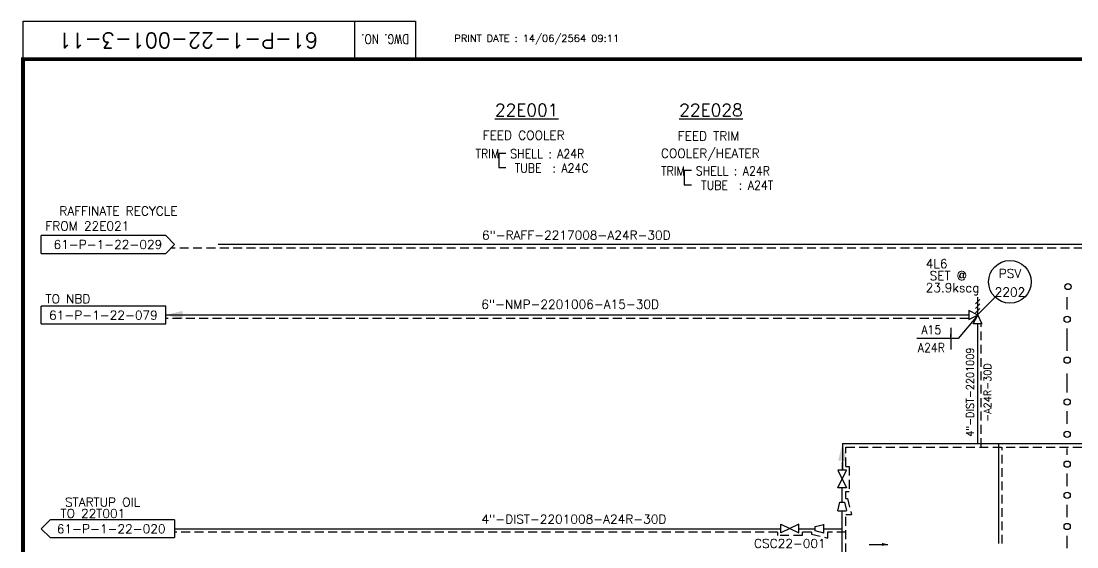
# Model space of a CAD drawing. Header units: millimetres. Extents: x 970 to 1838, y -23 to 597.
# Drawn here: x 970.1 to 1266.7, y 448.9 to 596.6 of the extents above; entities that cross this region are included whole.
import ezdxf
from ezdxf.enums import TextEntityAlignment as Align

# ---------------------------------------------------------------- set-up
doc = ezdxf.new("R2010")
doc.units = ezdxf.units.MM
doc.linetypes.add('HIDDEN', pattern=[0.375, 0.25, -0.125])
doc.linetypes.add('SOLID', pattern=[0])
for name, color, linetype in [('1', 7, 'Continuous'), ('2', 7, 'Continuous'), ('31', 7, 'Continuous'), ('DWGLMT', 6, 'Continuous')]:
    doc.layers.add(name, color=color, linetype=linetype)
doc.layers.add('ZC-CARTOUCHE', color=7, linetype='Continuous', lineweight=25)
doc.styles.add('ROMANS', font='romans')
doc.styles.add('ROMSIM', font='simplex.shx', dxfattribs={"height": 0.1})
doc.styles.add('S2', font='SIMPLEX', dxfattribs={"width": 0.8})
doc.styles.get("Standard").update_dxf_attribs({"font": 'romans.shx'})

# ---------------------------------------------------------------- blocks, each defined once
blk = doc.blocks.new('W1')
at = {"color": 7, "linetype": 'HIDDEN'}
blk.add_solid([(-1.2, -4.8), (0, 0), (1.2, -4.8)], dxfattribs=at)

msp = doc.modelspace()

# ---------------------------------------------------------------- linework, layer by layer
for p, q in [((1104.26, 559.43), (1104.26, 555.43)), ((1106.26, 559.43), (1104.26, 559.43)), ((1104.26, 555.43), (1106.26, 555.43)), ((1158.39, 554.62), (1156.39, 554.62)), ((1156.39, 554.62), (1156.39, 550.62)), ((1156.39, 550.62), (1158.39, 550.62)), ((1010.69, 536.33), (975.69, 536.33)), ((975.69, 531.33), (975.69, 536.33)), ((1013.19, 533.83), (1010.69, 536.33)), ((975.69, 531.33), (1010.69, 531.33)), ((1010.69, 531.33), (1013.19, 533.83)), ((1507.38, 533.83), (1025.45, 533.83)), ((1239.45, 518.38), (1238.2, 517.13)), ((1239.45, 517.13), (1238.2, 515.88)), ((1238.83, 514.01), (1238.83, 519.01)), ((1238.83, 514.01), (1233.33, 507.41)), ((1238.83, 514.01), (1236.33, 515.26)), ((1237.58, 511.51), (1238.83, 514.01)), ((1239.45, 515.88), (1238.2, 514.63)), ((1233.33, 507.41), (1221.78, 507.41)), ((1199.51, 465.46), (1202.01, 470.46)), ((1202.01, 470.46), (1199.51, 470.46)), ((1199.51, 470.46), (1202.01, 465.46)), ((1202.01, 465.46), (1199.51, 465.46)), ((978.19, 456.46), (975.69, 453.96)), ((975.69, 453.96), (978.19, 451.46)), ((1013.19, 456.46), (978.19, 456.46)), ((1013.19, 456.46), (1013.19, 451.46)), ((978.19, 451.46), (1013.19, 451.46))]:
    msp.add_line(p, q)
at = {"linetype": 'HIDDEN', "ltscale": 10}
for p, q in [((1508.38, 532.83), (1012.19, 532.83)), ((1236.33, 515.26), (1236.33, 512.76)), ((1236.33, 512.76), (1238.83, 514.01)), ((1238.83, 514.01), (1240.08, 511.51)), ((1231.32, 510.4), (1231.32, 504.29)), ((1240.08, 511.51), (1237.58, 511.51)), ((1201.82, 471.46), (1202.76, 471.46)), ((1202.76, 471.46), (1202.76, 464.47)), ((1201.76, 464.47), (1202.76, 464.47)), ((1182.57, 452.96), (1182.57, 452.03)), ((1189.56, 452.03), (1182.57, 452.03)), ((1189.56, 452.96), (1189.56, 452.03))]:
    msp.add_line(p, q, dxfattribs=at)
at = {"color": 7}
for p, q in [((1010.69, 516.51), (975.69, 516.51)), ((975.69, 511.51), (975.69, 516.51)), ((1010.69, 511.51), (1010.69, 516.51)), ((975.69, 511.51), (1010.69, 511.51)), ((1244.74, 449.77), (1244.74, 477.92)), ((1199.51, 458.97), (1200.14, 461.47)), ((1200.14, 461.47), (1201.39, 461.47)), ((1193.13, 453.34), (1193.13, 454.59)), ((1195.63, 452.71), (1193.13, 453.34))]:
    msp.add_line(p, q, dxfattribs=at)
at = {"color": 7, "linetype": 'SOLID'}
msp.add_line((1236.33, 514.01), (1010.69, 514.01), dxfattribs=at)
at = {"color": 7, "linetype": 'HIDDEN', "ltscale": 10}
for p, q in [((1236.33, 513.01), (1010.69, 513.01)), ((1245.74, 449.77), (1245.74, 476.92)), ((1201.39, 461.47), (1202.01, 458.97)), ((1201.76, 462.45), (1202.25, 462.45)), ((1202.25, 462.45), (1203.38, 457.95)), ((1199.51, 458.97), (1202.01, 458.97)), ((1201.76, 457.95), (1203.38, 457.95)), ((1193.13, 454.59), (1195.63, 455.21)), ((1195.63, 452.71), (1195.63, 455.21)), ((1182.57, 452.96), (1013.19, 452.96)), ((1192.13, 452.96), (1189.61, 452.96)), ((1192.13, 452.96), (1192.13, 452.47)), ((1192.13, 452.47), (1196.63, 451.35)), ((1196.63, 452.96), (1196.63, 451.35)), ((1201.76, 452.96), (1196.63, 452.96))]:
    msp.add_line(p, q, dxfattribs=at)
at = {"linetype": 'SOLID'}
msp.add_line((1013.19, 453.96), (1183.56, 453.96), dxfattribs=at)
at = {"linetype": 'Continuous'}
for p, q in [((1183.56, 455.28), (1188.56, 452.78)), ((1188.56, 455.28), (1183.56, 452.78)), ((1183.56, 452.78), (1183.56, 455.28)), ((1188.56, 452.78), (1188.56, 455.28))]:
    msp.add_line(p, q, dxfattribs=at)
at = {"color": 6, "const_width": 1.07}
msp.add_lwpolyline([(970.59, 585.9), (1832.75, 585.9), (1832.75, -11.72), (970.59, -11.72), (970.59, 585.9)], dxfattribs=at)
for points in [[(1231.32, 507.41), (1231.32, 508.62)], [(1231.32, 507.41), (1231.32, 506.2)]]:
    msp.add_lwpolyline(points)
msp.add_circle((1247.9, 523.34), 6)
at = {"layer": '1', "color": 7}
for p, q in [((1238.77, 514.05), (1243.74, 519.02)), ((1200.82, 470.46), (1200.83, 472.7)), ((1200.76, 461.47), (1200.76, 465.46)), ((1200.76, 447.28), (1200.76, 458.97))]:
    msp.add_line(p, q, dxfattribs=at)
at = {"layer": '1', "color": 7, "linetype": 'SOLID'}
for p, q in [((1238.83, 477.92), (1238.83, 511.51)), ((1200.83, 477.92), (1200.82, 470.46)), ((1200.83, 477.92), (1499.34, 477.92)), ((1188.56, 453.96), (1193.13, 453.96)), ((1195.63, 453.96), (1200.76, 453.96))]:
    msp.add_line(p, q, dxfattribs=at)
at = {"layer": '1', "color": 7, "linetype": 'HIDDEN', "ltscale": 10}
for p, q in [((1239.83, 476.92), (1239.83, 511.51)), ((1201.82, 476.92), (1500.31, 476.92)), ((1201.82, 471.46), (1201.82, 476.92)), ((1201.76, 462.45), (1201.76, 464.47)), ((1201.76, 447.28), (1201.76, 457.95))]:
    msp.add_line(p, q, dxfattribs=at)
at = {"layer": '1'}
msp.add_line((1208.38, 449.56), (1213.63, 449.56), dxfattribs=at)
at = {"layer": '31', "color": 7}
for p, q in [((1263.98, 515.58), (1263.98, 519.08)), ((1263.98, 503.95), (1263.98, 510.21)), ((1263.98, 492.22), (1263.98, 497.61)), ((1263.98, 483.47), (1263.98, 486.97)), ((1263.98, 474.72), (1263.98, 476.47)), ((1263.98, 465.97), (1263.98, 469.47)), ((1263.98, 457.22), (1263.98, 460.72)), ((1263.98, 448.47), (1263.98, 451.97))]:
    msp.add_line(p, q, dxfattribs=at)
for centre in [(1264.18, 522.02), (1263.98, 512.83), (1263.98, 501.33), (1263.98, 489.6), (1263.98, 480.52), (1263.98, 472.1), (1263.98, 463.35), (1263.98, 454.6)]:
    msp.add_circle(centre, 0.875, dxfattribs=at)
at = {"layer": 'DWGLMT'}
for p, q in [((970.59, 596.61), (1063.77, 596.61)), ((970.59, 585.9), (970.59, 596.61)), ((1063.77, 596.61), (1080.91, 596.61)), ((1063.77, 596.61), (1063.77, 585.9)), ((1080.91, 596.61), (1080.91, 585.9))]:
    msp.add_line(p, q, dxfattribs=at)

# ---------------------------------------------------------------- block references
at = {"rotation": 90}
msp.add_blockref('W1', (1010.69, 514.01), dxfattribs=at)
at = {"linetype": 'HIDDEN', "ltscale": 10}
msp.add_blockref('W1', (1200.83, 477.92), dxfattribs=at)
at = {"xscale": 0.3500000000000227, "yscale": 0.3500000000000227, "zscale": 0.3500000000000227, "rotation": 270}
msp.add_blockref('W1', (1213.63, 449.56), dxfattribs=at)

# ---------------------------------------------------------------- texts
for s, p in [('FEED COOLER', (1099.75, 563.28)), ('FEED TRIM', (1154.55, 563.08)), ('COOLER/HEATER', (1149.82, 558.2))]:
    msp.add_text(s, height=2.5).set_placement(p)
at = {"style": 'ROMSIM'}
for s, p in [('RAFFINATE RECYCLE', (1014, 542)), ('FROM 22E021', (1000.46, 537.78)), ('STARTUP OIL', (1003.49, 460.19)), ('TO 22T001', (999.32, 457))]:
    msp.add_text(s, height=2.5, dxfattribs=at).set_placement(p, align=Align.RIGHT)
for s, p in [('6"-RAFF-2217008-A24R-30D', (1126.05, 536.45)), ('PSV', (1247.9, 525.7)), ('TO NBD', (983.21, 518.56)), ('2202', (1247.9, 520.46)), ('6"-NMP-2201006-A15-30D', (1124.33, 517.02)), ('4"-DIST-2201008-A24R-30D', (1125.4, 456.66)), ('CSC22-001', (1186.06, 449.82))]:
    msp.add_text(s, height=2.5).set_placement(p, align=Align.MIDDLE)
at = {"style": 'ROMANS'}
for s, p in [('61-P-1-22-029', (994.44, 533.83)), ('61-P-1-22-020', (995.36, 453.93))]:
    msp.add_text(s, height=2.5, dxfattribs=at).set_placement(p, align=Align.MIDDLE)
at = {"color": 7, "style": 'ROMSIM'}
for s, p in [('4L6', (1224.25, 527.19)), ('23.9kscg', (1224.22, 520.46))]:
    msp.add_text(s, height=2.5, dxfattribs=at).set_placement(p)
msp.add_text('SET @', height=2.5, dxfattribs=at).set_placement((1235.8, 523.83), align=Align.RIGHT)
at = {"linetype": 'HIDDEN', "ltscale": 10, "width": 0.9}
msp.add_text('A15', height=2.5, dxfattribs=at).set_placement((1223, 508.62))
at = {"width": 0.9}
msp.add_text('A24R', height=2.5, dxfattribs=at).set_placement((1222.01, 503.6))
at = {"width": 0.95}
for s, p in [('4"-DIST-2201009', (1236.68, 492.33)), ('-A24R-30D', (1241.57, 492.24))]:
    msp.add_text(s, height=2.1, rotation=90, dxfattribs=at).set_placement(p, align=Align.MIDDLE)
at = {"layer": '1', "color": 2}
for s, p in [('%%U22E001', (1103.18, 569.86)), ('%%U22E028', (1154.96, 569.86))]:
    msp.add_text(s, height=3.5, dxfattribs=at).set_placement(p)
at = {"layer": '1', "color": 7, "style": 'ROMANS'}
msp.add_text('61-P-1-22-079', height=2.5, dxfattribs=at).set_placement((993.18, 513.97), align=Align.MIDDLE)
at = {"layer": '2', "color": 2}
msp.add_text('61-P-1-22-001-3-11', height=4.284, rotation=180, dxfattribs=at).set_placement((1017.02, 591.19), align=Align.MIDDLE)
at = {"layer": '2', "color": 7, "style": 'ROMANS', "width": 0.9}
for s, p in [('TRIM  SHELL : A24R', (1113.03, 559.33)), ('TUBE  : A24C', (1119.13, 555.31)), ('TRIM  SHELL : A24R', (1165.17, 554.51)), ('TUBE  : A24T', (1171.26, 550.49))]:
    msp.add_text(s, height=2.5, dxfattribs=at).set_placement(p, align=Align.MIDDLE)
at = {"layer": 'DWGLMT', "color": 2, "style": 'S2', "text_generation_flag": 6, "width": 0.8}
msp.add_text('DWG. NO.', height=2.678, dxfattribs=at).set_placement((1072.34, 592.86), align=Align.CENTER)
at = {"layer": 'ZC-CARTOUCHE', "insert": (1138.1, 591.43), "char_height": 2.04, "width": 433.2373, "attachment_point": 6, "style": 'ROMANS'}
msp.add_mtext('        PRINT DATE : 14/06/2564 09:11', dxfattribs=at)

doc.saveas('drawing.dxf')
